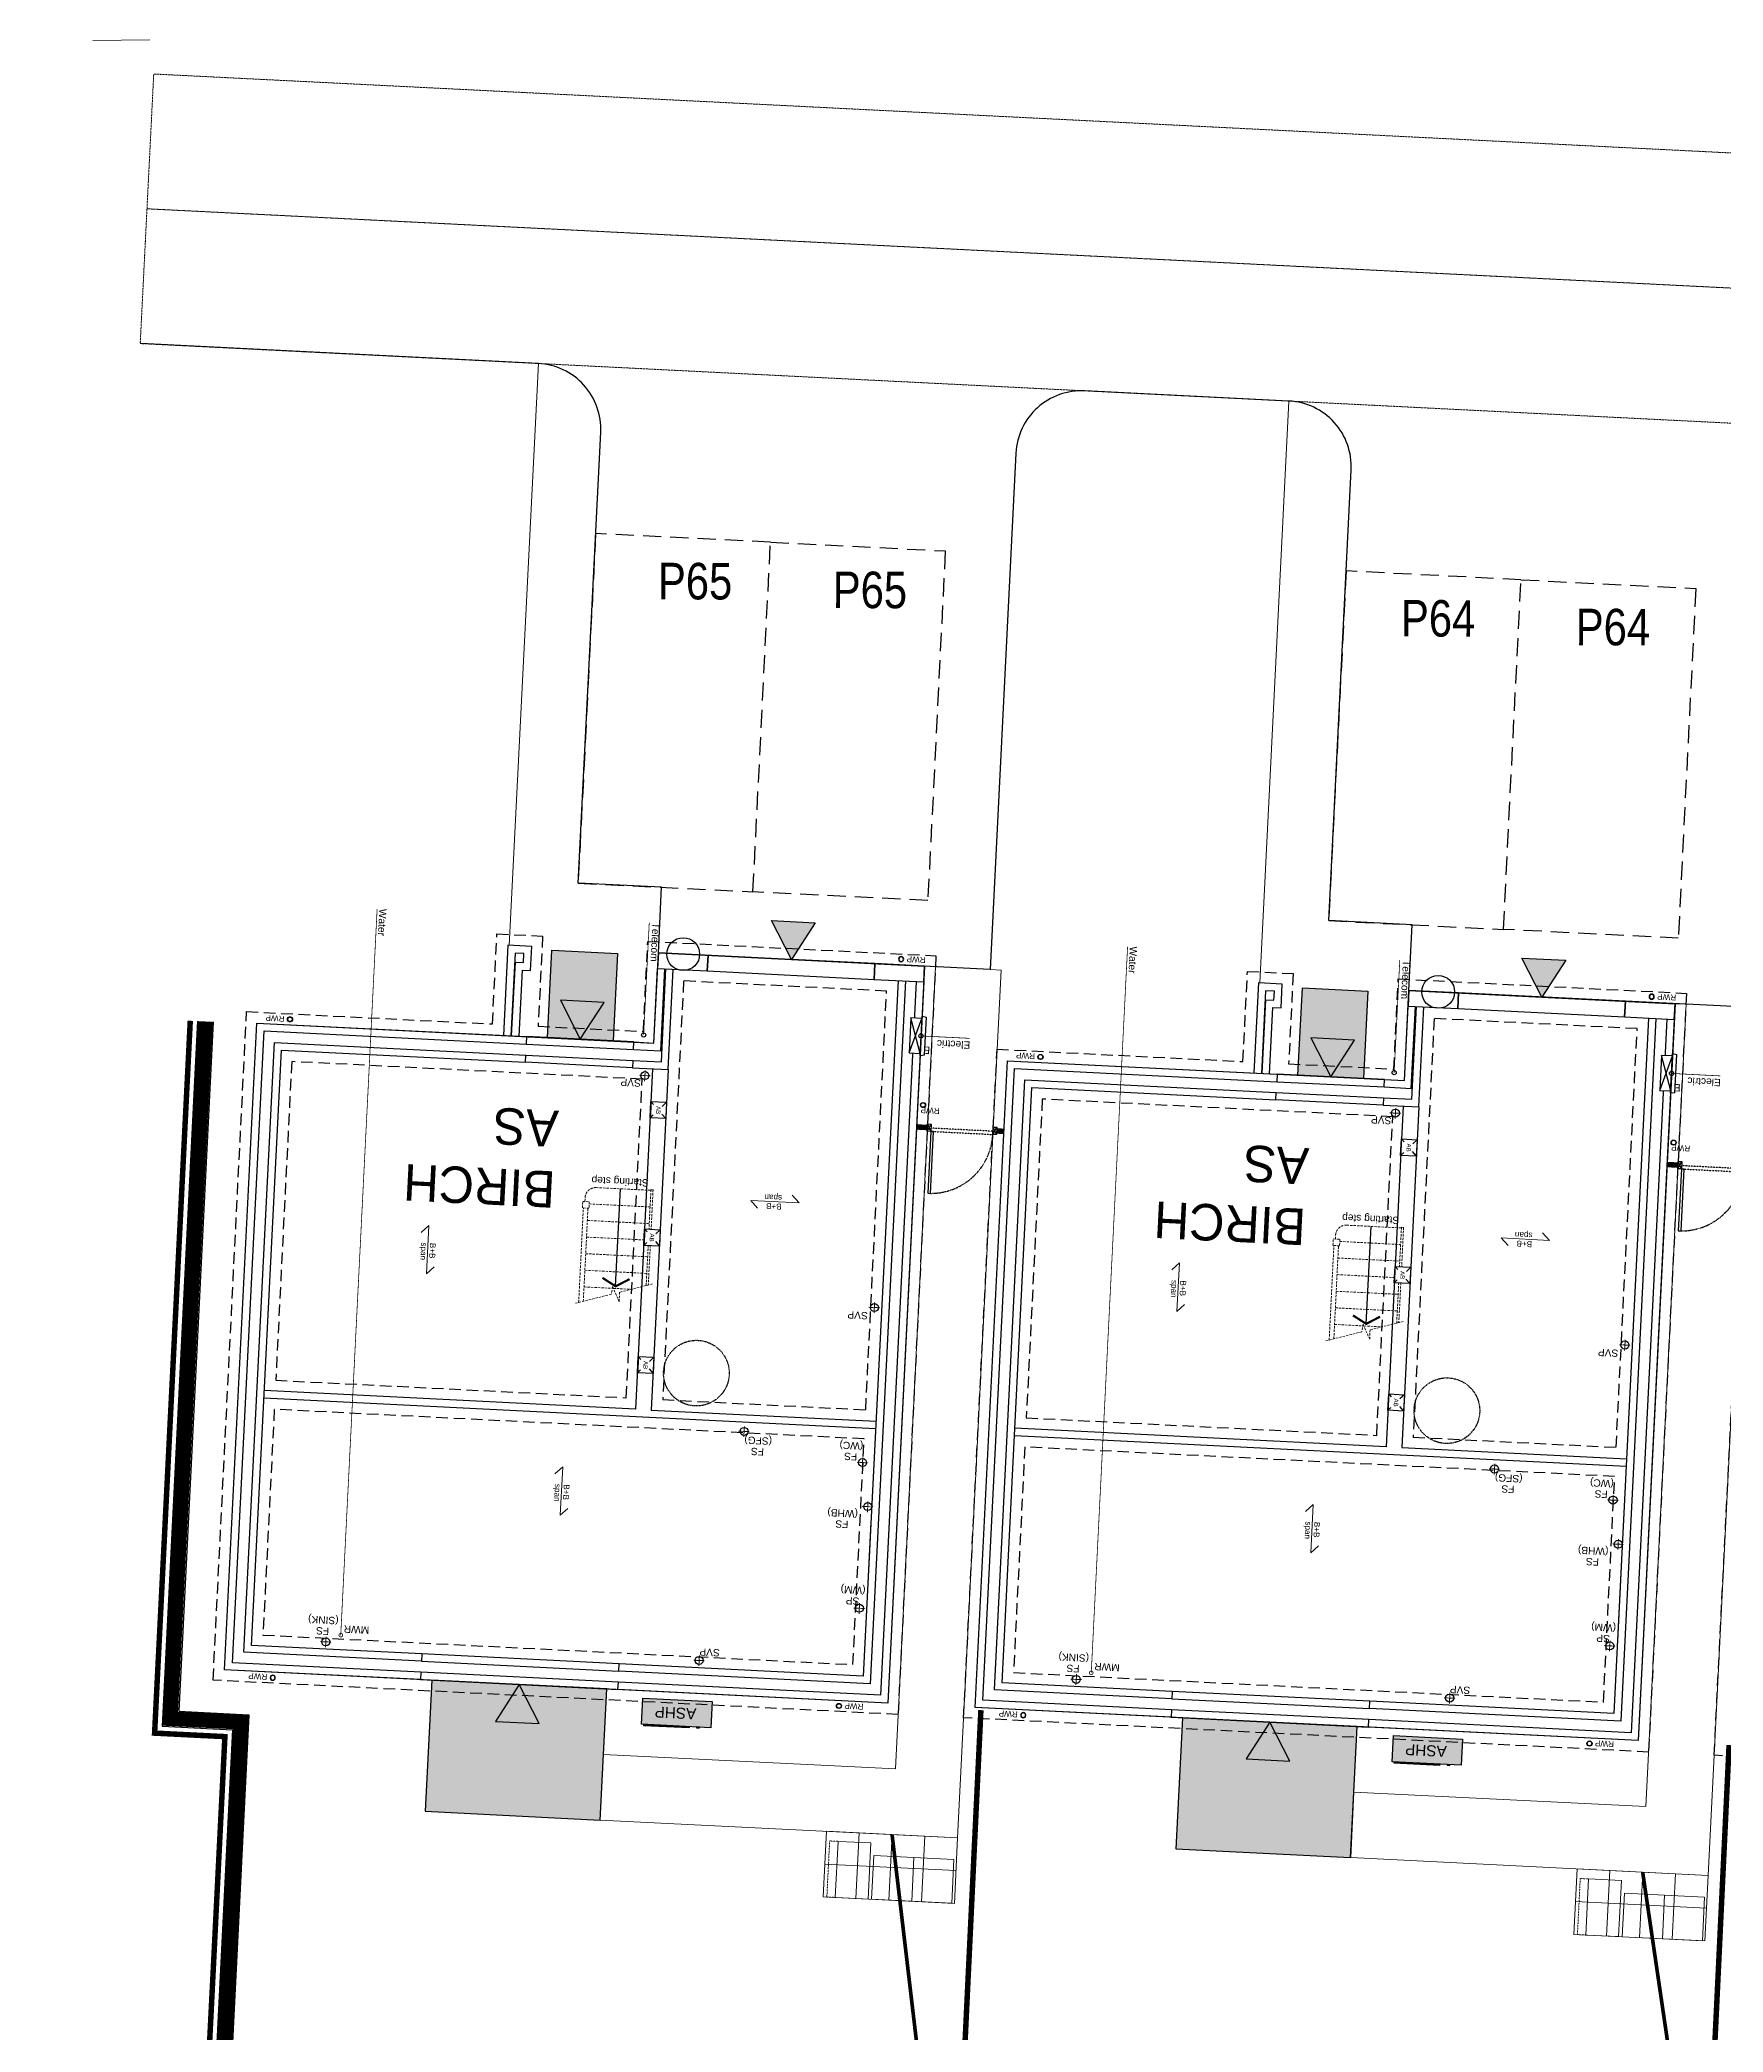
# Model space of a CAD drawing. Extents: x 287880777 to 288144713, y 62793326 to 63089570.
# Drawn here: x 288025977 to 288049055, y 62920524 to 62947840 of the extents above; entities that cross this region are included whole.
import ezdxf

# ---------------------------------------------------------------- set-up
doc = ezdxf.new("R2010")
doc.units = 0
doc.set_wipeout_variables(frame=1)
for name, pattern in [('CENTER', [2, 1.25, -0.25, 0.25, -0.25]), ('CENTER2', [28.575, 19.05, -3.175, 3.175, -3.175]), ('Dash', [6.35, 3.175, -3.175]), ('DASHED', [1.4, 0.7, -0.7]), ('DASHED2', [0.375, 0.25, -0.125]), ('HIDDEN', [9.525, 6.35, -3.175])]:
    doc.linetypes.add(name, pattern=pattern)
doc.layers.get('0').update_dxf_attribs({"color": 252})
for name, color, linetype, lineweight in [('EXP - HIGHWAY CENTRELINE', 3, 'CENTER2', 18), ('EXP - PRIVATE CHANNEL', 3, 'DASHED2', 9), ('NAR BIN STORAGE', 2, 'Continuous', 0), ('NAR CBF', 34, 'FENCELINE2', 0), ('NAR M4(2)', 94, 'Continuous', 30), ('NAR PATHS', 3, 'Continuous', 0), ('Wain-Text', 2, 'Continuous', 25)]:
    doc.layers.add(name, color=color, linetype=linetype, lineweight=lineweight)
for name, color, linetype in [('NAR CYCLE STORES', 2, 'DASHED'), ('NAR DETAIL', 2, 'Continuous'), ('NAR EXTERNAL WALLS', 2, 'Continuous'), ('NAR PARKING', 7, 'DASHED2'), ('NAR PATIO', 3, 'Continuous'), ('NAR PRIVATE DRIVE', 6, 'Continuous'), ('NAR PRIVATE PATH HATCH', 8, 'Continuous'), ('NAR ROLLOVERS', 76, 'DASHED'), ('NAR_SUBS_PLANS', 7, 'Continuous'), ('Wain-Drainage Foul', 6, 'Continuous'), ('Wain-Drainage Foul Text', 2, 'Continuous'), ('Wain-Drainage run', 140, 'Continuous'), ('Wain-Electrics', 3, 'Continuous'), ('Wain-Floor Vent', 2, 'Continuous'), ('Wain-Foundation acessories', 9, 'Continuous'), ('Wain-Foundation Line', 9, 'Continuous'), ('Wain-Meter box', 9, 'Continuous'), ('Wain-RWP', 9, 'Continuous'), ('Wain-Services Run (Electric)', 10, 'Continuous'), ('Wain-Services Run (Telecom)', 190, 'Continuous'), ('Wain-Stair 1', 2, 'Continuous'), ('Wain-Stair numbers', 9, 'Continuous'), ('Wain-Wall (External)', 4, 'Continuous')]:
    doc.layers.add(name, color=color, linetype=linetype)
for name, color, linetype, true_color in [('NAR DOOR OPENINGS', 140, 'Continuous', 0x00bfff), ('NAR EV CHARGING POINT', 3, 'Continuous', 0x00ff00), ('NAR HOUSE TYPE NAMES', 1, 'Continuous', 0xff0000), ('Wain-Services Run (Water', 145, 'Continuous', 0x3481b8)]:
    doc.layers.add(name, color=color, linetype=linetype, true_color=true_color)
doc.layers.add('NAR Retaining Wall', color=222, linetype='Continuous', lineweight=13, true_color=0xcc0099)
doc.layers.add('Wain-Mains Water Riser Text', color=152, linetype='Continuous', lineweight=25, true_color=0x2776bb)
doc.styles.add('DD Arial Narrow', font='ARIALN.TTF', dxfattribs={"height": 100})
doc.styles.get("Standard").update_dxf_attribs({"font": 'arial.ttf'})
doc.styles.add('XREF - ARCHITECT LAYOUT$0$DD Arial Narrow', font='ARIALN.TTF', dxfattribs={"height": 100})
doc.linetypes.add('FENCELINE2', pattern='A,0.25,-0.1,[132,ltypeshp.shx,S=0.1,R=0,X=-0.1,Y=0],-0.1,1', length=1.45)

# ---------------------------------------------------------------- blocks, each defined once
blk = doc.blocks.new('RWP')
for radius in [35, 31.5]:
    blk.add_circle((35, 35), radius)
blk = doc.blocks.new('Stairs Subs')
at = {"layer": 'Wain-Stair 1', "color": 9, "linetype": 'HIDDEN', "lineweight": 9, "ltscale": 5}
for p, q in [((447, 1368), (199, 1368)), ((850, 1368), (462, 1368)), ((850, 1566), (850, 288)), ((913, 1585), (913, 288)), ((-29, -9), (-29, 1299)), ((0, 1307), (0, -9)), ((850, 1140), (0, 1140)), ((850, 912), (0, 912)), ((850, 684), (0, 684)), ((850, 456), (0, 456)), ((836, 198), (836, 288)), ((836, 288), (926, 288)), ((926, 288), (926, 198)), ((836, 228), (0, 228)), ((752, 0), (0, 0)), ((926, 198), (836, 198)), ((896, 198), (896, 145)), ((0, -9), (-29, -9))]:
    blk.add_line(p, q, dxfattribs=at)
blk.add_lwpolyline([(-87, 1281), (360, 1417), (359, 1547), (459, 1345), (472, 1450), (962, 1600)], dxfattribs=at)
blk.add_arc((752, 145), 145, 270, 0, dxfattribs=at)
at = {"layer": 'Wain-Stair numbers', "const_width": 30}
blk.add_lwpolyline([(604, 1231), (604, 1231), (418, 1338), (232, 1231), (232, 1231)], dxfattribs=at)
at = {"layer": 'Wain-Stair numbers'}
blk.add_lwpolyline([(418, 1338), (418, 0)], dxfattribs=at)
at = {"layer": 'Wain-Stair numbers', "color": 9, "insert": (428, -49), "char_height": 100, "width": 1584.27, "attachment_point": 2, "line_spacing_factor": 0.9}
blk.add_mtext('Starting step ', dxfattribs=at)
blk = doc.blocks.new('ASHP')
at = {"transparency": 33554457}
h = blk.add_hatch(color=256, dxfattribs=at)
h.dxf.hatch_style = 1
h.paths.add_polyline_path([(548853, -2506), (548853, -2866), (547903, -2866), (547903, -2506)])
at = {"flags": 128}
blk.add_lwpolyline([(548853, -2506), (548853, -2866), (547903, -2866), (547903, -2506)], close=True, dxfattribs=at)
for points in [[(548098, -2496), (548058, -2496), (548058, -2506), (548098, -2506)], [(548199, -2488), (548821, -2488), (548821, -2506), (548199, -2506)]]:
    blk.add_lwpolyline(points, close=True)
at = {"layer": 'Wain-Electrics', "lineweight": 0, "insert": (548112, -2609), "char_height": 150, "width": 2397.38, "attachment_point": 1, "line_spacing_factor": 0.9}
blk.add_mtext('\\A1;ASHP ', dxfattribs=at)
at = {"layer": 'Wain-Text', "lineweight": 0, "insert": (548112, -2609), "char_height": 150, "width": 2397.38, "attachment_point": 1, "line_spacing_factor": 0.9}
blk.add_mtext('\\A1;ASHP ', dxfattribs=at)
blk = doc.blocks.new('Wall mounted meter - Electric (Plan)')
blk.add_wipeout([(-7157, 85115), (-7157, 84635), (-7007, 84635), (-7007, 85115)])
for p, q in [((-7217, 85137), (-7157, 85147)), ((-7217, 85137), (-7217, 84613)), ((-7157, 85147), (-7157, 84603)), ((-7007, 85115), (-7157, 85115)), ((-7007, 84635), (-7007, 85115)), ((-7157, 84603), (-7217, 84613)), ((-7157, 84635), (-7007, 84635))]:
    blk.add_line(p, q)
at = {"color": 9}
for p, q in [((-7157, 85115), (-7007, 84635)), ((-7007, 85115), (-7157, 84635))]:
    blk.add_line(p, q, dxfattribs=at)
at = {"lineweight": 0, "insert": (-7368, 85117), "char_height": 100, "width": 133.81, "attachment_point": 1, "line_spacing_factor": 0.9}
blk.add_mtext('\\A1;\\pi78.42052,t378.42052;{\\fCalibri|b0|i0|c0|p34;E}', dxfattribs=at)
blk = doc.blocks.new('Span symbol - Beam & block')
at = {"linetype": 'Continuous', "lineweight": 13}
for p, q in [((-5442, 71890), (-5342, 71790)), ((-5342, 71790), (-6007, 71790)), ((-6007, 71790), (-5906, 71689))]:
    blk.add_line(p, q, dxfattribs=at)
at = {"insert": (-5770, 71896), "char_height": 80, "attachment_point": 1, "line_spacing_factor": 0.9}
blk.add_mtext('B+B\\Pspan', dxfattribs=at)
blk = doc.blocks.new('Drainage Pipe')
at = {"linetype": 'CENTER', "lineweight": 13, "ltscale": 20}
for p, q in [((-41681, 78687), (-41831, 78687)), ((-41756, 78762), (-41756, 78612))]:
    blk.add_line(p, q, dxfattribs=at)
blk.add_circle((-41756, 78687), 55)
blk = doc.blocks.new('A$C1dcf01e1')
at = {"layer": 'Wain-Drainage Foul', "lineweight": 0}
blk.add_blockref('Drainage Pipe', (41756, -78687), dxfattribs=at)
blk = doc.blocks.new('A$Cee92f38c')
at = {"layer": 'NAR M4(2)', "ltscale": 10, "transparency": 33554585}
h = blk.add_hatch(color=256, dxfattribs=at)
h.dxf.hatch_style = 1
h.paths.add_polyline_path([(0, 1.2), (0.9, 1.2), (0.9, 0), (0, 0)])
at = {"layer": 'NAR M4(2)', "ltscale": 0.25}
blk.add_lwpolyline([(0, 1.2), (0, 0), (0.9, 0), (0.9, 1.2)], close=True, dxfattribs=at)
blk = doc.blocks.new('A$C3d9247a0')
at = {"layer": 'NAR DOOR OPENINGS', "transparency": 33554610}
h = blk.add_hatch(color=256, dxfattribs=at)
h.dxf.hatch_style = 1
h.paths.add_polyline_path([(450, 1200), (150, 680), (750, 680)])
at = {"layer": 'NAR DOOR OPENINGS'}
blk.add_lwpolyline([(450, 1200), (150, 680), (750, 680)], close=True, dxfattribs=at)
at = {"layer": 'NAR M4(2)', "ltscale": 10, "transparency": 33554585, "xscale": -1000, "yscale": 1000, "zscale": 1000}
blk.add_blockref('A$Cee92f38c', (900, 0), dxfattribs=at)
blk = doc.blocks.new('A$C43a92ec7')
at = {"layer": 'NAR DOOR OPENINGS', "transparency": 33554610}
h = blk.add_hatch(color=256, dxfattribs=at)
h.dxf.hatch_style = 1
edge = h.paths.add_edge_path()
edge.add_line((0, 0), (-300, 520))
edge.add_line((-300, 520), (300, 520))
edge.add_line((300, 520), (0, 0))
at = {"layer": 'NAR DOOR OPENINGS'}
blk.add_lwpolyline([(0, 0), (-300, 520), (300, 520)], close=True, dxfattribs=at)
blk = doc.blocks.new('A$C324e72f9')
at = {"layer": 'NAR DOOR OPENINGS', "transparency": 33554610}
h = blk.add_hatch(color=256, dxfattribs=at)
h.dxf.hatch_style = 1
h.paths.add_polyline_path([(1200, 0), (900, 520), (1500, 520)])
at = {"layer": 'NAR PRIVATE PATH HATCH', "transparency": 33554597}
h = blk.add_hatch(color=256, dxfattribs=at)
h.dxf.hatch_style = 1
h.paths.add_polyline_path([(2400, 0), (0, 0), (0, 1800), (2400, 1800)])
at = {"layer": 'NAR DOOR OPENINGS'}
blk.add_lwpolyline([(1200, 0), (900, 520), (1500, 520)], close=True, dxfattribs=at)
at = {"layer": 'NAR PATIO'}
blk.add_lwpolyline([(2400, 0), (0, 0), (0, 1800), (2400, 1800)], close=True, dxfattribs=at)

msp = doc.modelspace()

# ---------------------------------------------------------------- linework, layer by layer
at = {"layer": 'EXP - HIGHWAY CENTRELINE', "ltscale": 0.15, "flags": 128}
msp.add_lwpolyline([(288072198, 62940247), (288066774, 62942984, 0.104727), (288064110, 62943689), (288027446, 62945524)], format="xyb", dxfattribs=at)
at = {"layer": 'EXP - PRIVATE CHANNEL', "ltscale": 2.5, "flags": 128}
msp.add_lwpolyline([(288027538, 62947372), (288027353, 62943676)], dxfattribs=at)
for points in [[(288072912, 62941959), (288067607, 62944636, 0.104727), (288064202, 62945537), (288027538, 62947372)], [(288071353, 62938601), (288065940, 62941333, 0.104727), (288064018, 62941841), (288027353, 62943676)]]:
    msp.add_lwpolyline(points, format="xyb", dxfattribs=at)
at = {"layer": 'NAR BIN STORAGE', "linetype": 'Dash', "ltscale": 0.025}
for points in [[(288036920, 62923140), (288036805, 62923146), (288036767, 62922377), (288036882, 62922371)], [(288047211, 62922625), (288047096, 62922631), (288047058, 62921862), (288047173, 62921856)]]:
    msp.add_lwpolyline(points, dxfattribs=at)
at = {"layer": 'NAR BIN STORAGE'}
for points in [[(288036882, 62922371), (288036920, 62923140), (288037369, 62923118), (288037331, 62922349)], [(288037381, 62922346), (288037411, 62922946), (288037960, 62922918), (288037930, 62922319)], [(288037930, 62922319), (288037960, 62922918), (288038510, 62922891), (288038480, 62922292)], [(288047173, 62921856), (288047211, 62922625), (288047660, 62922603), (288047622, 62921834)], [(288047672, 62921831), (288047702, 62922431), (288048251, 62922403), (288048222, 62921804)], [(288048222, 62921804), (288048251, 62922403), (288048801, 62922376), (288048771, 62921777)]]:
    msp.add_lwpolyline(points, close=True, dxfattribs=at)
at = {"layer": 'NAR CBF', "ltscale": 1200, "transparency": 33554687}
msp.add_line((288027483, 62947840), (288026704, 62947830), dxfattribs=at)
at = {"layer": 'NAR CBF', "ltscale": 1200, "transparency": 33554687, "const_width": 75}
for points in [[(288028039, 62934391), (288027550, 62924624), (288028514, 62924576), (288027671, 62907735), (288028156, 62907735)], [(288038146, 62932927), (288037997, 62932935)], [(288039094, 62932880), (288039194, 62932875)], [(288048435, 62932412), (288048287, 62932420)], [(288038879, 62924939), (288038470, 62916374)], [(288049137, 62924460), (288048894, 62919369), (288048887, 62916350)]]:
    msp.add_lwpolyline(points, dxfattribs=at)
at = {"layer": 'NAR DETAIL', "flags": 128}
for points in [[(288038198, 62932975), (288038193, 62932875), (288038143, 62932877), (288038148, 62932977)], [(288038193, 62932875), (288038150, 62932026), (288038188, 62932024), (288038231, 62932873)], [(288039097, 62932930), (288039092, 62932830), (288039042, 62932832), (288039047, 62932932)], [(288048488, 62932460), (288048483, 62932360), (288048433, 62932362), (288048438, 62932462)], [(288048483, 62932360), (288048440, 62931511), (288048478, 62931509), (288048521, 62932358)]]:
    msp.add_lwpolyline(points, close=True, dxfattribs=at)
for points in [[(288038143, 62932877), (288038198, 62932975)], [(288038193, 62932875), (288038148, 62932977)], [(288039042, 62932832), (288039097, 62932930)], [(288039092, 62932830), (288039047, 62932932)], [(288048433, 62932362), (288048488, 62932460)], [(288048483, 62932360), (288048438, 62932462)]]:
    msp.add_lwpolyline(points, dxfattribs=at)
at = {"layer": 'NAR DETAIL', "linetype": 'DASHED', "ltscale": 0.005, "flags": 128}
for points in [[(288038193, 62932875), (288039042, 62932832), (288039044, 62932876), (288038195, 62932919)], [(288048483, 62932360), (288049332, 62932317), (288049334, 62932361), (288048485, 62932404)]]:
    msp.add_lwpolyline(points, close=True, dxfattribs=at)
at = {"layer": 'NAR DETAIL', "linetype": 'DASHED', "ltscale": 0.2}
for centre in [(288038193, 62932875), (288048483, 62932360)]:
    msp.add_arc(centre, 850, 269.5514, 357.1315, dxfattribs=at)
at = {"layer": 'NAR EV CHARGING POINT'}
for centre in [(288034798, 62935305), (288045149, 62934787)]:
    msp.add_circle(centre, 225, dxfattribs=at)
at = {"layer": 'NAR EXTERNAL WALLS'}
for points in [[(288028138, 62934386), (288027655, 62924719), (288028619, 62924671), (288027787, 62908050), (288026744, 62908049), (288026703, 62890019), (288026011, 62890020), (288025977, 62875051)], [(288028353, 62934375), (288027880, 62924923), (288028844, 62924875), (288027991, 62907835), (288026959, 62907834), (288026918, 62889803), (288026225, 62889805), (288026192, 62875050)]]:
    msp.add_lwpolyline(points, dxfattribs=at)
at = {"layer": 'NAR PARKING', "ltscale": 1000}
for points in [[(288035754, 62936159), (288035994, 62940953), (288033597, 62941072), (288033357, 62936278)], [(288035754, 62936159), (288035994, 62940953), (288038391, 62940833), (288038151, 62936039)], [(288046044, 62935644), (288046283, 62940438), (288043886, 62940558), (288043647, 62935764)], [(288046044, 62935644), (288046283, 62940438), (288048680, 62940318), (288048441, 62935524)]]:
    msp.add_lwpolyline(points, close=True, dxfattribs=at)
at = {"layer": 'NAR PATHS'}
for points in [[(288032413, 62935425), (288032812, 62943403)], [(288042703, 62934910), (288043102, 62942888)], [(288037211, 62923256), (288037166, 62922357)], [(288037661, 62923234), (288037616, 62922335)], [(288038110, 62923211), (288038065, 62922312)], [(288036739, 62922829), (288038537, 62922740)], [(288047502, 62922741), (288047457, 62921842)], [(288047952, 62922719), (288047907, 62921820)], [(288048401, 62922696), (288048356, 62921797)], [(288047030, 62922314), (288048828, 62922225)]]:
    msp.add_lwpolyline(points, dxfattribs=at)
for points in [[(288036717, 62922379), (288036762, 62923278), (288038559, 62923189), (288038515, 62922290)], [(288047008, 62921864), (288047053, 62922763), (288048850, 62922674), (288048806, 62921775)]]:
    msp.add_lwpolyline(points, close=True, dxfattribs=at)
at = {"layer": 'NAR PRIVATE DRIVE'}
msp.add_lwpolyline([(288043647, 62935764), (288043956, 62941944, 0.414214), (288043102, 62942888), (288040303, 62943028, 0.414214), (288039359, 62942174), (288039005, 62935095), (288034457, 62935322), (288034502, 62936221), (288033357, 62936279), (288033666, 62942459, 0.414214), (288032812, 62943403), (288027361, 62943676)], format="xyb", dxfattribs=at)
msp.add_lwpolyline([(288043602, 62934865), (288043602, 62934865)], dxfattribs=at)
at = {"layer": 'NAR Retaining Wall', "linetype": 'DASHED', "ltscale": 250, "const_width": 200}
msp.add_lwpolyline([(288028246, 62934381), (288027767, 62924821), (288028731, 62924773), (288027889, 62907942), (288027681, 62907942)], dxfattribs=at)
at = {"layer": 'NAR ROLLOVERS', "ltscale": 500, "const_width": 50}
for points in [[(288038470, 62916374), (288037661, 62923234)], [(288048887, 62916350), (288047952, 62922719)]]:
    msp.add_lwpolyline(points, dxfattribs=at)
at = {"layer": 'Wain-Drainage run', "lineweight": 0}
for centre in [(288030102, 62925966), (288040392, 62925451)]:
    msp.add_circle(centre, 25, dxfattribs=at)
at = {"layer": 'Wain-Foundation Line', "linetype": 'HIDDEN', "ltscale": 25}
for points in [[(288032870, 62935552), (288032808, 62934316), (288034251, 62934244), (288034312, 62935480), (288038263, 62935282), (288037743, 62924880), (288028352, 62925350), (288028811, 62934516), (288032182, 62934347), (288032244, 62935583)], [(288043160, 62935037), (288043098, 62933801), (288044540, 62933729), (288044602, 62934965), (288048553, 62934767), (288048033, 62924365), (288038642, 62924835), (288039101, 62934001), (288042472, 62933832), (288042534, 62935068)], [(288034803, 62934937), (288034516, 62929197), (288037299, 62929057), (288037586, 62934798)], [(288045093, 62934422), (288044806, 62928682), (288047588, 62928543), (288047876, 62934283)], [(288053450, 62934522), (288053388, 62933286), (288054830, 62933214), (288054892, 62934450), (288058843, 62934252), (288058322, 62923850), (288048932, 62924320), (288049390, 62933486), (288052761, 62933318), (288052823, 62934553)], [(288029430, 62933832), (288029211, 62929462), (288034017, 62929222), (288034235, 62933591)], [(288039720, 62933317), (288039501, 62928947), (288044306, 62928707), (288044525, 62933076)], [(288029191, 62929063), (288029036, 62925969), (288037124, 62925564), (288037279, 62928658)], [(288039481, 62928548), (288039326, 62925454), (288047414, 62925049), (288047568, 62928143)]]:
    msp.add_lwpolyline(points, close=True, dxfattribs=at)
at = {"layer": 'Wain-Services Run (Telecom)', "const_width": 10}
for points in [[(288034255, 62934196), (288034332, 62935737)], [(288044545, 62933681), (288044622, 62935222)]]:
    msp.add_lwpolyline(points, dxfattribs=at)
at = {"layer": 'Wain-Services Run (Telecom)'}
for centre in [(288034255, 62934196), (288044545, 62933681)]:
    msp.add_circle(centre, 29, dxfattribs=at)
at = {"layer": 'Wain-Services Run (Water', "const_width": 10}
for points in [[(288030102, 62925966), (288030601, 62935924)], [(288040392, 62925451), (288040890, 62935409)]]:
    msp.add_lwpolyline(points, dxfattribs=at)
at = {"layer": 'Wain-Wall (External)'}
for p, q in [((288032395, 62935426), (288032333, 62934190)), ((288032721, 62935409), (288032395, 62935426)), ((288032492, 62935318), (288032435, 62934184)), ((288032614, 62935312), (288032492, 62935318)), ((288032608, 62935189), (288032614, 62935312)), ((288032705, 62935082), (288032721, 62935409)), ((288035138, 62935288), (288035127, 62935074)), ((288032445, 62934184), (288032496, 62935195)), ((288032496, 62935195), (288032608, 62935189)), ((288032548, 62934179), (288032593, 62935087)), ((288032593, 62935087), (288032705, 62935082)), ((288037414, 62934959), (288037425, 62935174)), ((288042684, 62934911), (288042623, 62933675)), ((288043011, 62934894), (288042684, 62934911)), ((288042782, 62934803), (288042725, 62933670)), ((288042904, 62934797), (288042782, 62934803)), ((288042897, 62934674), (288042904, 62934797)), ((288042995, 62934567), (288043011, 62934894)), ((288045428, 62934773), (288045417, 62934559)), ((288042735, 62933669), (288042786, 62934680)), ((288042786, 62934680), (288042897, 62934674)), ((288042837, 62933664), (288042883, 62934572)), ((288042883, 62934572), (288042995, 62934567)), ((288047704, 62934444), (288047715, 62934659)), ((288034144, 62929065), (288029054, 62929320)), ((288029049, 62929220), (288037436, 62928800)), ((288039339, 62928705), (288047726, 62928285)), ((288044434, 62928550), (288039344, 62928805))]:
    msp.add_line(p, q, dxfattribs=at)
for points in [[(288034446, 62935108), (288035127, 62935074), (288035138, 62935288), (288034457, 62935322)], [(288037425, 62935174), (288035138, 62935288), (288035127, 62935074), (288037414, 62934959)], [(288037414, 62934959), (288038095, 62934925), (288038106, 62935140), (288037425, 62935174)], [(288044736, 62934593), (288045417, 62934559), (288045428, 62934773), (288044747, 62934807)], [(288047715, 62934659), (288045428, 62934773), (288045417, 62934559), (288047704, 62934444)], [(288047704, 62934444), (288048385, 62934410), (288048396, 62934625), (288047715, 62934659)], [(288034122, 62934100), (288032651, 62934174), (288032646, 62934071), (288034117, 62933998)], [(288034104, 62933748), (288032633, 62933822), (288032638, 62933921), (288034109, 62933848)], [(288044411, 62933585), (288042941, 62933659), (288042936, 62933556), (288044406, 62933483)], [(288044394, 62933233), (288042923, 62933307), (288042928, 62933407), (288044399, 62933333)], [(288033920, 62925574), (288031214, 62925710), (288031209, 62925610), (288033915, 62925475)], [(288033908, 62925325), (288031201, 62925460), (288031196, 62925358), (288033903, 62925222)], [(288044210, 62925060), (288041503, 62925195), (288041498, 62925095), (288044205, 62924960)], [(288044198, 62924810), (288041491, 62924945), (288041486, 62924843), (288044192, 62924708)]]:
    msp.add_lwpolyline(points, close=True, dxfattribs=at)
for points in [[(288034104, 62933748), (288034592, 62933724), (288034661, 62935097)], [(288034109, 62933848), (288034498, 62933828), (288034561, 62935102)], [(288034117, 62933998), (288034490, 62933979), (288034546, 62935103)], [(288034122, 62934100), (288034395, 62934086), (288034446, 62935108)], [(288038096, 62934930), (288037601, 62925037), (288033903, 62925222)], [(288037993, 62934930), (288037503, 62925145), (288033908, 62925325)], [(288037843, 62934938), (288037361, 62925302), (288033915, 62925475)], [(288037743, 62934943), (288037266, 62925407), (288033920, 62925574)], [(288048133, 62934423), (288047651, 62924787), (288044205, 62924960)], [(288048033, 62934428), (288047556, 62924892), (288044210, 62925060)], [(288044394, 62933233), (288044882, 62933209), (288044951, 62934582)], [(288044399, 62933333), (288044787, 62933314), (288044851, 62934587)], [(288044406, 62933483), (288044780, 62933464), (288044836, 62934588)], [(288044411, 62933585), (288044685, 62933571), (288044736, 62934593)], [(288031196, 62925358), (288028509, 62925492), (288028953, 62934359), (288032651, 62934174)], [(288031201, 62925460), (288028617, 62925590), (288029050, 62934251), (288032646, 62934071)], [(288048385, 62934415), (288047890, 62924522), (288044192, 62924708)], [(288048283, 62934415), (288047793, 62924630), (288044198, 62924810)], [(288031209, 62925610), (288028774, 62925732), (288029193, 62934094), (288032638, 62933921)], [(288031214, 62925710), (288028879, 62925827), (288029288, 62933989), (288032633, 62933822)], [(288041486, 62924843), (288038799, 62924977), (288039243, 62933844), (288042941, 62933659)], [(288041491, 62924945), (288038907, 62925075), (288039340, 62933736), (288042936, 62933556)], [(288041498, 62925095), (288039064, 62925217), (288039482, 62933579), (288042928, 62933407)], [(288041503, 62925195), (288039169, 62925312), (288039577, 62933474), (288042923, 62933307)], [(288037372, 62927517), (288037316, 62926403)], [(288047661, 62927002), (288047606, 62925888)]]:
    msp.add_lwpolyline(points, dxfattribs=at)

# ---------------------------------------------------------------- block references
at = {"layer": 'NAR DETAIL', "rotation": 177.1353468428826}
for p in [(288582269, 62894813), (288592558, 62894298)]:
    msp.add_blockref('ASHP', p, dxfattribs=at)
at = {"layer": 'NAR DOOR OPENINGS', "rotation": 357.1353468428826}
for p in [(288036282, 62935231), (288046571, 62934716)]:
    msp.add_blockref('A$C43a92ec7', p, dxfattribs=at)
at = {"layer": 'NAR M4(2)', "rotation": 177.1353468428826}
for p in [(288033896, 62935313), (288044185, 62934798)]:
    msp.add_blockref('A$C3d9247a0', p, dxfattribs=at)
at = {"layer": 'NAR PATIO', "xscale": -1, "rotation": 177.1353468428825}
for p in [(288031351, 62925350), (288041641, 62924835)]:
    msp.add_blockref('A$C324e72f9', p, dxfattribs=at)
at = {"layer": 'NAR_SUBS_PLANS', "rotation": 177.1353468428826}
for name, p in [('Stairs Subs', (288034355, 62932066)), ('Stairs Subs', (288044645, 62931551)), ('A$C1dcf01e1', (288035016, 62925620)), ('A$C1dcf01e1', (288045306, 62925105))]:
    msp.add_blockref(name, p, dxfattribs=at)
at = {"layer": 'Wain-Drainage Foul', "lineweight": 0, "rotation": 177.1353468428826}
for p in [(287996501, 63014315), (288006791, 63013800), (287999647, 63011135), (288009937, 63010621), (287997861, 63009436), (287999485, 63009009), (288008150, 63008921), (288009774, 63008494), (287999556, 63008405, 42), (288009845, 63007890, 42), (287999441, 63007011), (287992126, 63006551), (288009730, 63006496), (288002415, 63006036)]:
    msp.add_blockref('Drainage Pipe', p, dxfattribs=at)
at = {"layer": 'Wain-Foundation acessories'}
for p, rotation in [((288033975, 63003895), 177.1353468428826), ((287959311, 62929174), 267.1353468428826), ((288044264, 63003380), 177.1353468428826), ((287969600, 62928659), 267.1353468428826), ((287961145, 62925863), 267.1353468428826), ((287971435, 62925349), 267.1353468428826)]:
    msp.add_blockref('Span symbol - Beam & block', p, dxfattribs=dict(at, rotation=rotation))
at = {"layer": 'Wain-RWP', "xscale": -1}
for p, rotation in [((288037752, 62935273), 177.1353468428825), ((288048042, 62934758), 177.1353468428825), ((288029203, 62925347, 0), 357.1353468428827), ((288039493, 62924833, 0), 357.1353468428827)]:
    msp.add_blockref('RWP', p, dxfattribs=dict(at, rotation=rotation))
at = {"layer": 'Wain-RWP'}
for p, rotation in [((288029443, 62934444), 177.1353468428826), ((288039733, 62933929), 177.1353468428826), ((288038119, 62933199), 87.13534684288263), ((288048409, 62932684), 87.13534684288263), ((288036896, 62924963, 0), 357.1353468428826), ((288047186, 62924448, 0), 357.1353468428826)]:
    msp.add_blockref('RWP', p, dxfattribs=dict(at, rotation=rotation))

# ---------------------------------------------------------------- texts
at = {"layer": 'NAR HOUSE TYPE NAMES', "char_height": 500, "attachment_point": 1, "rotation": 177.1353, "style": 'DD Arial Narrow'}
for insert in [(288033030, 62931825, 0), (288043319, 62931311, 0)]:
    msp.add_mtext_dynamic_manual_height_columns('{\\fGill Sans MT|b0|i0|c0|p34;BIRCH\\PAS}', width=2588.93, gutter_width=12.5, heights=[0], dxfattribs=dict(at, insert=insert))
at = {"layer": 'NAR PARKING', "char_height": 500, "attachment_point": 3, "rotation": 359.7932, "style": 'XREF - ARCHITECT LAYOUT$0$DD Arial Narrow'}
for s, insert in [('P65', (288035471, 62940667)), ('P65', (288037868, 62940547)), ('P64', (288045658, 62940157)), ('P64', (288048055, 62940037))]:
    msp.add_mtext_dynamic_manual_height_columns(s, width=1066.24, gutter_width=500, heights=[0], dxfattribs=dict(at, insert=insert))
at = {"layer": 'Wain-Drainage Foul Text', "char_height": 100, "rotation": 177.1353, "line_spacing_factor": 0.9}
for s, insert, attachment_point in [('SVP', (288034214, 62933485), 1), ('SVP', (288044504, 62932970), 1), ('SVP', (288037325, 62930296), 1), ('SVP', (288047615, 62929781), 1), ('\\A1;\\pi-79.87722;FS\\P\\pi-183.35607;(SFG)', (288035822, 62928433), 1), ('\\A1;\\pi-79.87722;FS\\P\\pi-156.13915;(WC)', (288037100, 62928365), 1), ('\\A1;\\pi-79.87722;FS\\P\\pi-183.35607;(SFG)', (288046112, 62927918), 1), ('\\A1;\\pi-79.87722;FS\\P\\pi-156.13915;(WC)', (288047390, 62927850), 1), ('\\A1;\\pi-79.87722;FS\\P\\pi-202.72851;(WHB)', (288036980, 62927438, 0), 1), ('\\A1;\\pi-79.87722;FS\\P\\pi-202.72851;(WHB)', (288047270, 62926923, 0), 1), ('\\A1;\\pi-87.00546;SP\\P\\pi-163.88131;(WM)', (288037123, 62926386, 0), 1), ('\\A1;\\pi-79.87722;FS\\P\\pi-202.79673;(SINK)', (288029867, 62926114, 0), 4), ('\\A1;\\pi-87.00546;SP\\P\\pi-163.88131;(WM)', (288047413, 62925872, 0), 1), ('\\A1;\\pi-79.87722;FS\\P\\pi-202.79673;(SINK)', (288040156, 62925599, 0), 4)]:
    msp.add_mtext(s, dxfattribs=dict(at, insert=insert, attachment_point=attachment_point))
at = {"layer": 'Wain-Drainage Foul Text', "lineweight": 0, "char_height": 100, "attachment_point": 1, "rotation": 177.1353, "line_spacing_factor": 0.9}
for insert in [(288035296, 62925674, 0), (288045585, 62925159, 0)]:
    msp.add_mtext('\\A1;{\\fArial|b0|i0|c0|p34;SVP}', dxfattribs=dict(at, insert=insert))
at = {"layer": 'Wain-Mains Water Riser Text', "char_height": 100, "attachment_point": 3, "rotation": 177.1353, "line_spacing_factor": 0.9}
for insert in [(288030141, 62926002, 0), (288040431, 62925488, 0)]:
    msp.add_mtext('MWR', dxfattribs=dict(at, insert=insert))
at = {"layer": 'Wain-RWP', "char_height": 80, "rotation": 177.1353, "line_spacing_factor": 0.9}
for insert, attachment_point in [((288037859, 62935196), 3), ((288048149, 62934681), 3), ((288029329, 62934378), 1), ((288039619, 62933864), 1), ((288038053, 62933166), 6), ((288048343, 62932651), 6), ((288029097, 62925434, 0), 7), ((288037010, 62925038, 0), 9), ((288039386, 62924920, 0), 7), ((288047300, 62924524, 0), 9)]:
    msp.add_mtext('RWP', dxfattribs=dict(at, insert=insert, attachment_point=attachment_point))
at = {"layer": 'Wain-Services Run (Telecom)'}
for p in [(288034376, 62935739, 0), (288044665, 62935225, 0)]:
    msp.add_text('Telecom', height=100, rotation=267.1353, dxfattribs=at).set_placement(p)
at = {"layer": 'Wain-Services Run (Water'}
for p in [(288030631, 62935928, 0), (288040921, 62935413, 0)]:
    msp.add_text('Water', height=100, rotation=267.1353, dxfattribs=at).set_placement(p)

# ---------------------------------------------------------------- next in the draw order: block references
at = {"layer": 'Wain-Meter box', "rotation": 177.1353468428826}
for p in [(288035152, 63019310), (288045442, 63018795)]:
    msp.add_blockref('Wall mounted meter - Electric (Plan)', p, dxfattribs=at)

# ---------------------------------------------------------------- next in the draw order: wipeouts: each hides what was drawn before it
for points in [[(288034344, 62933060), (288034559, 62933049), (288034570, 62933274), (288034355, 62933285)], [(288044634, 62932545), (288044848, 62932535), (288044860, 62932759), (288044645, 62932770)], [(288034257, 62931312), (288034471, 62931302), (288034482, 62931526), (288034268, 62931537)], [(288044546, 62930797), (288044761, 62930787), (288044772, 62931011), (288044557, 62931022)], [(288034169, 62929565), (288034384, 62929554), (288034395, 62929779), (288034180, 62929789)], [(288044459, 62929050), (288044673, 62929039), (288044685, 62929264), (288044470, 62929274)]]:
    msp.add_wipeout(points).translate(0, 0, 0).dxf.layer = 'Wain-Floor Vent'

# ---------------------------------------------------------------- next in the draw order: linework, layer by layer
at = {"layer": 'Defpoints'}
for points in [[(288037601, 62925037), (288028509, 62925492), (288028953, 62934359), (288034395, 62934086), (288034457, 62935322), (288038106, 62935140)], [(288047890, 62924522), (288038799, 62924977), (288039243, 62933844), (288044685, 62933571), (288044747, 62934807), (288048396, 62934625)]]:
    msp.add_lwpolyline(points, close=True, dxfattribs=at)
at = {"layer": 'NAR CYCLE STORES'}
for centre in [(288034978, 62929560), (288045268, 62929045)]:
    msp.add_circle(centre, 450, dxfattribs=at)
at = {"layer": 'NAR PATHS'}
for points in [[(288039005, 62935095), (288039155, 62935087), (288038559, 62923189), (288033660, 62923432), (288033704, 62924331), (288037706, 62924133), (288038256, 62935132), (288038106, 62935140)], [(288048397, 62934625), (288048547, 62934617), (288047997, 62923618), (288043994, 62923816), (288043949, 62922917), (288048850, 62922674), (288049446, 62934572), (288049296, 62934580)]]:
    msp.add_lwpolyline(points, dxfattribs=at)
at = {"layer": 'NAR PRIVATE DRIVE'}
msp.add_lwpolyline([(288059769, 62934056), (288055037, 62934293), (288055081, 62935191), (288053918, 62935250), (288054227, 62941430, 0.414216), (288053373, 62942374), (288050593, 62942513, 0.414214), (288049649, 62941659), (288049295, 62934580), (288044747, 62934807), (288044792, 62935707), (288043647, 62935764)], format="xyb", dxfattribs=at)
at = {"layer": 'Wain-Floor Vent', "elevation": 0, "flags": 128}
for points in [[(288034355, 62933285), (288034570, 62933274), (288034559, 62933049), (288034344, 62933060)], [(288044645, 62932770), (288044860, 62932759), (288044848, 62932535), (288044634, 62932545)], [(288034268, 62931537), (288034482, 62931526), (288034471, 62931302), (288034257, 62931312)], [(288044557, 62931022), (288044772, 62931011), (288044761, 62930787), (288044546, 62930797)], [(288034180, 62929789), (288034395, 62929779), (288034384, 62929554), (288034169, 62929565)], [(288044470, 62929274), (288044685, 62929264), (288044673, 62929039), (288044459, 62929050)]]:
    msp.add_lwpolyline(points, close=True, dxfattribs=at)
at = {"layer": 'Wain-Floor Vent', "elevation": 0}
for points in [[(288034386, 62933100), (288034344, 62933060)], [(288034355, 62933285), (288034391, 62933244)], [(288034504, 62933112), (288034559, 62933049)], [(288034570, 62933274), (288034510, 62933217)], [(288044676, 62932585), (288044634, 62932545)], [(288044645, 62932770), (288044680, 62932729)], [(288044794, 62932598), (288044848, 62932535)], [(288044860, 62932759), (288044799, 62932702)], [(288034268, 62931537), (288034303, 62931496)], [(288034482, 62931526), (288034422, 62931469)], [(288034299, 62931352), (288034257, 62931312)], [(288034417, 62931365), (288034471, 62931302)], [(288044557, 62931022), (288044593, 62930981)], [(288044772, 62931011), (288044712, 62930954)], [(288044588, 62930837), (288044546, 62930797)], [(288044707, 62930850), (288044761, 62930787)], [(288034180, 62929789), (288034216, 62929748)], [(288034395, 62929779), (288034335, 62929721)], [(288034211, 62929604), (288034169, 62929565)], [(288034329, 62929617), (288034384, 62929554)], [(288044470, 62929274), (288044505, 62929233)], [(288044685, 62929264), (288044624, 62929206)], [(288044501, 62929090), (288044459, 62929050)], [(288044619, 62929102), (288044673, 62929039)]]:
    msp.add_lwpolyline(points, dxfattribs=at)
at = {"layer": 'Wain-Services Run (Electric)', "const_width": 10}
for points in [[(288038058, 62934183), (288038727, 62934150)], [(288048348, 62933669), (288049017, 62933635)]]:
    msp.add_lwpolyline(points, dxfattribs=at)
at = {"layer": 'Wain-Services Run (Electric)'}
for centre in [(288038058, 62934183), (288048348, 62933669)]:
    msp.add_circle(centre, 29, dxfattribs=at)
at = {"layer": 'Wain-Wall (External)'}
for p, q in [((288034378, 62933734), (288034144, 62929065)), ((288044667, 62933219), (288044434, 62928550))]:
    msp.add_line(p, q, dxfattribs=at)
for points in [[(288034592, 62933724), (288034359, 62929054), (288037441, 62928900)], [(288044882, 62933209), (288044648, 62928540), (288047731, 62928385)]]:
    msp.add_lwpolyline(points, dxfattribs=at)

# ---------------------------------------------------------------- next in the draw order: texts
at = {"layer": 'Wain-Floor Vent', "char_height": 60, "attachment_point": 1, "rotation": 267.1353, "line_spacing_factor": 0.9}
for insert in [(288034490, 62933221, 0), (288044779, 62932706, 0), (288034402, 62931473, 0), (288044692, 62930958, 0), (288034315, 62929725, 0), (288044604, 62929210, 0)]:
    msp.add_mtext('AB', dxfattribs=dict(at, insert=insert))
at = {"layer": 'Wain-Services Run (Electric)'}
for p in [(288038735, 62934106, 0), (288049025, 62933592, 0)]:
    msp.add_text('Electric ', height=100, rotation=177.1353, dxfattribs=at).set_placement(p)

doc.saveas('drawing.dxf')
